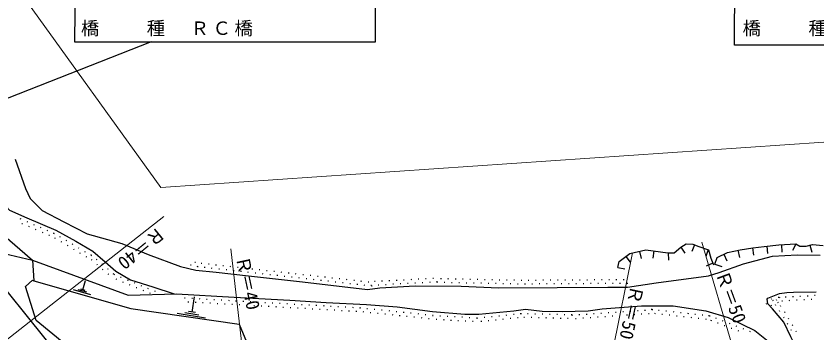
# Model space of a CAD drawing. Units: millimetres, scale not verified. Extents: x 40000 to 680000, y 20000 to 380000.
# Drawn here: x 272972 to 382344, y 272468 to 315674 of the extents above; entities that cross this region are included whole.
import ezdxf
from ezdxf.enums import TextEntityAlignment as Align

# ---------------------------------------------------------------- set-up
doc = ezdxf.new("R2010")
doc.units = ezdxf.units.MM
doc.header["$LTSCALE"] = 1000
for name, color, linetype, lineweight in [('M-BGD', 7, 'Continuous', 25), ('M-STR-HTXT', 7, 'Continuous', 13), ('M-STR-STR1', 1, 'Continuous', 25)]:
    doc.layers.add(name, color=color, linetype=linetype, lineweight=lineweight)
doc.styles.add('ＭＳ ゴシック', font='')
doc.styles.get('ＭＳ ゴシック').set_extended_font_data('MS Gothic')

msp = doc.modelspace()

# ---------------------------------------------------------------- linework, layer by layer
at = {"layer": 'M-BGD'}
for p, q in [((273519, 287977), (273611, 287937)), ((273779, 287320), (273871, 287280)), ((274436, 287580), (274528, 287540)), ((274696, 286922), (274788, 286882)), ((275354, 287182), (275446, 287142)), ((276271, 286784), (276363, 286745)), ((275614, 286524), (275706, 286485)), ((276531, 286127), (276623, 286087)), ((277189, 286387), (277281, 286347)), ((277449, 285729), (277541, 285689)), ((278058, 286032), (278144, 285981)), ((278107, 285989), (278198, 285949)), ((278918, 285522), (279004, 285471)), ((278233, 285347), (278319, 285296)), ((279093, 284837), (279180, 284786)), ((279778, 285013), (279865, 284962)), ((280639, 284503), (280725, 284452)), ((365724, 284400), (365367, 283466)), ((377619, 284387), (377680, 283389)), ((379609, 284484), (379129, 283608)), ((279954, 284328), (280040, 284277)), ((280814, 283818), (280900, 283767)), ((281499, 283993), (281585, 283942)), ((281675, 283308), (281761, 283257)), ((282360, 283484), (282446, 283433)), ((358197, 283493), (358423, 282519)), ((360163, 283546), (360022, 282556)), ((362144, 283280), (362185, 282281)), ((363870, 284074), (364396, 283224)), ((367611, 283736), (367291, 282789)), ((371670, 283634), (371882, 282657)), ((373641, 283972), (373802, 282985)), ((375627, 284208), (375723, 283212)), ((381522, 284343), (381769, 283374)), ((275235, 282287), (275396, 279461)), ((282535, 282799), (282621, 282748)), ((283193, 283085), (283269, 283020)), ((283220, 282974), (283306, 282923)), ((283247, 282380), (283322, 282315)), ((283952, 282434), (284028, 282369)), ((356360, 282799), (356954, 281994)), ((369755, 283094), (370175, 282186)), ((284005, 281729), (284081, 281664)), ((284711, 281783), (284786, 281718)), ((285469, 281132), (285545, 281067)), ((296909, 281595), (296812, 281618)), ((297514, 281961), (297417, 281985)), ((297821, 281394), (297722, 281405)), ((297880, 281356), (297783, 281380)), ((298373, 281835), (298274, 281846)), ((298815, 281283), (298716, 281294)), ((299367, 281724), (299268, 281735)), ((299809, 281172), (299709, 281183)), ((300361, 281613), (300262, 281624)), ((301355, 281502), (301256, 281513)), ((302349, 281391), (302249, 281403)), ((303343, 281281), (303243, 281292)), ((304336, 281170), (304237, 281181)), ((355240, 281294), (356218, 281082)), ((368256, 281874), (367335, 281484)), ((368528, 281733), (369481, 281428)), ((284764, 281078), (284840, 281013)), ((285523, 280427), (285599, 280361)), ((286228, 280480), (286304, 280415)), ((286345, 280369), (286437, 280331)), ((300803, 281061), (300703, 281072)), ((301796, 280950), (301697, 280961)), ((302790, 280839), (302691, 280850)), ((303784, 280728), (303685, 280739)), ((304778, 280617), (304679, 280628)), ((305330, 281059), (305231, 281070)), ((305772, 280506), (305672, 280517)), ((306324, 280948), (306225, 280959)), ((306766, 280395), (306666, 280406)), ((307318, 280837), (307219, 280848)), ((307759, 280284), (307660, 280296)), ((308312, 280726), (308212, 280737)), ((308753, 280174), (308654, 280185)), ((309306, 280615), (309206, 280626)), ((309747, 280063), (309648, 280074)), ((310299, 280504), (310200, 280515)), ((311293, 280393), (311194, 280404)), ((312287, 280282), (312188, 280293)), ((313281, 280171), (313182, 280182)), ((314275, 280060), (314175, 280071)), ((282112, 278227), (282477, 279497)), ((286616, 279716), (286708, 279678)), ((287269, 279987), (287362, 279949)), ((287540, 279334), (287633, 279295)), ((288193, 279605), (288286, 279566)), ((288464, 278951), (288557, 278913)), ((289117, 279222), (289210, 279184)), ((310741, 279952), (310641, 279963)), ((311735, 279841), (311635, 279852)), ((312729, 279730), (312629, 279741)), ((313722, 279619), (313623, 279630)), ((314716, 279508), (314617, 279519)), ((315269, 279949), (315169, 279961)), ((315710, 279397), (315611, 279408)), ((316262, 279839), (316163, 279850)), ((316704, 279286), (316604, 279297)), ((317256, 279728), (317157, 279739)), ((317698, 279175), (317598, 279186)), ((318250, 279617), (318151, 279628)), ((318692, 279064), (318592, 279075)), ((319244, 279506), (319144, 279517)), ((319685, 278953), (319586, 278964)), ((320238, 279395), (320138, 279406)), ((321232, 279284), (321132, 279295)), ((322065, 279357), (321966, 279351)), ((323064, 279411), (322964, 279406)), ((323590, 278939), (323490, 278933)), ((324062, 279465), (323963, 279460)), ((324589, 278993), (324489, 278987)), ((325061, 279519), (324961, 279514)), ((325587, 279047), (325487, 279042)), ((326060, 279573), (325960, 279568)), ((326586, 279101), (326486, 279096)), ((327058, 279628), (326958, 279622)), ((327584, 279155), (327485, 279150)), ((328057, 279682), (327957, 279676)), ((328583, 279210), (328483, 279204)), ((329055, 279736), (328955, 279730)), ((329581, 279264), (329482, 279258)), ((330054, 279790), (329954, 279785)), ((330580, 279318), (330480, 279312)), ((330618, 279244), (330518, 279247)), ((331128, 279734), (331029, 279736)), ((331618, 279224), (331518, 279226)), ((332128, 279714), (332028, 279716)), ((332618, 279204), (332518, 279206)), ((333128, 279694), (333028, 279696)), ((333618, 279184), (333518, 279186)), ((334128, 279673), (334028, 279675)), ((334618, 279163), (334518, 279165)), ((335128, 279653), (335028, 279655)), ((335617, 279143), (335517, 279145)), ((336127, 279633), (336027, 279635)), ((336617, 279123), (336517, 279125)), ((337127, 279613), (337027, 279615)), ((337617, 279103), (337517, 279105)), ((338127, 279592), (338027, 279594)), ((338617, 279082), (338517, 279084)), ((339127, 279572), (339027, 279574)), ((339617, 279062), (339517, 279064)), ((340127, 279552), (340027, 279554)), ((340616, 279042), (340516, 279044)), ((341126, 279532), (341026, 279534)), ((341616, 279022), (341516, 279024)), ((342126, 279511), (342026, 279513)), ((342603, 279018), (342503, 279017)), ((342616, 279001), (342516, 279003)), ((343099, 279521), (342999, 279520)), ((343603, 279025), (343503, 279024)), ((344099, 279528), (343999, 279527)), ((344603, 279031), (344503, 279031)), ((345099, 279535), (344999, 279534)), ((345603, 279038), (345503, 279037)), ((346099, 279541), (345999, 279541)), ((346603, 279045), (346503, 279044)), ((347099, 279548), (346999, 279547)), ((347602, 279052), (347502, 279051)), ((348099, 279555), (347999, 279554)), ((348602, 279058), (348502, 279058)), ((349099, 279562), (348999, 279561)), ((349602, 279065), (349502, 279064)), ((350099, 279568), (349999, 279568)), ((350602, 279072), (350502, 279071)), ((351099, 279575), (350999, 279575)), ((351602, 279079), (351502, 279078)), ((352099, 279582), (351999, 279581)), ((352602, 279085), (352502, 279085)), ((353099, 279589), (352999, 279588)), ((353602, 279092), (353502, 279091)), ((354099, 279595), (353999, 279595)), ((354602, 279099), (354502, 279098)), ((355099, 279602), (354999, 279602)), ((355601, 279106), (355501, 279105)), ((355602, 279106), (355502, 279105)), ((356096, 279611), (355996, 279610)), ((356601, 279116), (356501, 279115)), ((283211, 277567), (280830, 278252)), ((282661, 277897), (281471, 278240)), ((282409, 278142), (281814, 278313)), ((289388, 278569), (289481, 278531)), ((290041, 278840), (290134, 278802)), ((290312, 278187), (290405, 278149)), ((290966, 278458), (291058, 278420)), ((291237, 277805), (291329, 277767)), ((291890, 278076), (291982, 278038)), ((320679, 278842), (320580, 278854)), ((321593, 278830), (321493, 278825)), ((321673, 278732), (321574, 278743)), ((322592, 278885), (322492, 278879)), ((296013, 277138), (296112, 277133)), ((297011, 277082), (297111, 277076)), ((297046, 275189), (297375, 277255)), ((298009, 277026), (298109, 277020)), ((299008, 276969), (299108, 276963)), ((300006, 276913), (300106, 276907)), ((301005, 276856), (301104, 276851)), ((302003, 276800), (302103, 276794)), ((303001, 276744), (303101, 276738)), ((376297, 276916), (376241, 276999)), ((376452, 276758), (376543, 276800)), ((376992, 276783), (376936, 276866)), ((377150, 277219), (377250, 277224)), ((377358, 277182), (377448, 277225)), ((377674, 276744), (377774, 276749)), ((378148, 277268), (378248, 277273)), ((378673, 276794), (378772, 276799)), ((379147, 277318), (379247, 277323)), ((379671, 276843), (379771, 276848)), ((380146, 277367), (380246, 277372)), ((380670, 276893), (380770, 276898)), ((381145, 277417), (381245, 277422)), ((381153, 277415), (381253, 277422)), ((381686, 276950), (381785, 276956)), ((382151, 277482), (382251, 277488)), ((296484, 276611), (296583, 276605)), ((297482, 276555), (297582, 276549)), ((298480, 276498), (298580, 276492)), ((299479, 276442), (299579, 276436)), ((300477, 276385), (300577, 276380)), ((301476, 276329), (301575, 276323)), ((302474, 276273), (302574, 276267)), ((303472, 276216), (303572, 276210)), ((304000, 276687), (304100, 276681)), ((304471, 276160), (304571, 276154)), ((304998, 276631), (305098, 276625)), ((305469, 276103), (305569, 276098)), ((305997, 276574), (306097, 276569)), ((306468, 276047), (306568, 276041)), ((306995, 276518), (307095, 276512)), ((306995, 276518), (307095, 276512)), ((307466, 275991), (307566, 275985)), ((307994, 276462), (308094, 276456)), ((308465, 275935), (308565, 275929)), ((308992, 276406), (309092, 276400)), ((309463, 275878), (309563, 275873)), ((309991, 276350), (310090, 276344)), ((310462, 275822), (310562, 275817)), ((310989, 276294), (311089, 276288)), ((311460, 275766), (311560, 275761)), ((311987, 276238), (312087, 276232)), ((312459, 275710), (312558, 275705)), ((312986, 276182), (313086, 276176)), ((313457, 275654), (313557, 275649)), ((313984, 276126), (314084, 276120)), ((314983, 276069), (315083, 276064)), ((315981, 276013), (316081, 276008)), ((316980, 275957), (317079, 275952)), ((317978, 275901), (318078, 275896)), ((318976, 275845), (319076, 275840)), ((319952, 275797), (320052, 275787)), ((319975, 275789), (320075, 275784)), ((320947, 275695), (321047, 275685)), ((375547, 276334), (375637, 276376)), ((376212, 276093), (376302, 276136)), ((376859, 276089), (376803, 276172)), ((377117, 276517), (377208, 276560)), ((377553, 275956), (377497, 276039)), ((298900, 274364), (295027, 274982)), ((297973, 274777), (296037, 275085)), ((297530, 275112), (296562, 275266)), ((314455, 275598), (314555, 275593)), ((315454, 275542), (315554, 275537)), ((316452, 275486), (316552, 275481)), ((317451, 275430), (317551, 275425)), ((318449, 275374), (318549, 275369)), ((319448, 275318), (319547, 275312)), ((320399, 275248), (320499, 275238)), ((321394, 275147), (321493, 275137)), ((321942, 275593), (322042, 275583)), ((322389, 275045), (322488, 275035)), ((322937, 275492), (323036, 275482)), ((323384, 274944), (323483, 274933)), ((323932, 275390), (324031, 275380)), ((324378, 274842), (324478, 274832)), ((324927, 275289), (325026, 275278)), ((325373, 274740), (325473, 274730)), ((325921, 275187), (326021, 275177)), ((326368, 274639), (326467, 274628)), ((326916, 275085), (327016, 275075)), ((327363, 274537), (327462, 274527)), ((327911, 274984), (328011, 274973)), ((328906, 274882), (329005, 274872)), ((329901, 274780), (330000, 274770)), ((329922, 274732), (330022, 274727)), ((330921, 274680), (331021, 274675)), ((331919, 274629), (332019, 274623)), ((332918, 274577), (333018, 274572)), ((333917, 274525), (334017, 274520)), ((337982, 274583), (338081, 274593)), ((338977, 274686), (339076, 274696)), ((339971, 274789), (340071, 274799)), ((340966, 274891), (341065, 274902)), ((341896, 275014), (341996, 275012)), ((341961, 274994), (342060, 275005)), ((342896, 274990), (342996, 274987)), ((343896, 274965), (343996, 274963)), ((344895, 274941), (344995, 274939)), ((345895, 274917), (345995, 274914)), ((346895, 274892), (346995, 274890)), ((347894, 274868), (347994, 274865)), ((348894, 274843), (348994, 274841)), ((348942, 274779), (349042, 274786)), ((349940, 274847), (350039, 274854)), ((350937, 274916), (351037, 274923)), ((351935, 274985), (352035, 274992)), ((352468, 274520), (352568, 274527)), ((352933, 275053), (353032, 275060)), ((353466, 274589), (353566, 274596)), ((353930, 275122), (354030, 275129)), ((354463, 274657), (354563, 274664)), ((354928, 275190), (355028, 275197)), ((355461, 274726), (355561, 274733)), ((355926, 275259), (356025, 275266)), ((356459, 274795), (356558, 274801)), ((356923, 275328), (357023, 275335)), ((357456, 274863), (357556, 274870)), ((357921, 275396), (358021, 275403)), ((358454, 274932), (358554, 274939)), ((358918, 275465), (359018, 275472)), ((359452, 275000), (359551, 275007)), ((359827, 275583), (359927, 275572)), ((359916, 275533), (360016, 275540)), ((360269, 275031), (360368, 275019)), ((360821, 275472), (360920, 275461)), ((361262, 274919), (361362, 274908)), ((361815, 275361), (361914, 275350)), ((362256, 274808), (362356, 274797)), ((362809, 275250), (362908, 275238)), ((363250, 274697), (363349, 274686)), ((363803, 275138), (363902, 275127)), ((364244, 274586), (364343, 274575)), ((364796, 275027), (364896, 275016)), ((365790, 274916), (365889, 274905)), ((366784, 274805), (366883, 274794)), ((367657, 274743), (367751, 274707)), ((367778, 274694), (367877, 274683)), ((377420, 275261), (377364, 275344)), ((378115, 275128), (378059, 275211)), ((328358, 274435), (328457, 274425)), ((329352, 274334), (329452, 274324)), ((330395, 274207), (330495, 274202)), ((331394, 274155), (331494, 274150)), ((332393, 274103), (332493, 274098)), ((333391, 274051), (333491, 274046)), ((334390, 274000), (334490, 273994)), ((334915, 274473), (335015, 274468)), ((335389, 273948), (335489, 273943)), ((335914, 274421), (336014, 274416)), ((335992, 274377), (336092, 274388)), ((336541, 273932), (336641, 273942)), ((336987, 274480), (337087, 274491)), ((337536, 274034), (337635, 274045)), ((338531, 274137), (338630, 274147)), ((339525, 274240), (339625, 274250)), ((340520, 274343), (340619, 274353)), ((341515, 274445), (341614, 274456)), ((342384, 274502), (342484, 274500)), ((343384, 274478), (343483, 274475)), ((344383, 274453), (344483, 274451)), ((345383, 274429), (345483, 274426)), ((346383, 274404), (346483, 274402)), ((347382, 274380), (347482, 274378)), ((348382, 274356), (348482, 274353)), ((349475, 274314), (349575, 274321)), ((350473, 274383), (350573, 274390)), ((351470, 274452), (351570, 274458)), ((365238, 274475), (365337, 274464)), ((366231, 274364), (366331, 274353)), ((367225, 274253), (367325, 274241)), ((367943, 274097), (368037, 274060)), ((368590, 274382), (368683, 274346)), ((368876, 273736), (368969, 273700)), ((369523, 274021), (369616, 273985)), ((370455, 273661), (370548, 273624)), ((377961, 274385), (377910, 274471)), ((377982, 274434), (377926, 274517)), ((378472, 273525), (378421, 273611)), ((378647, 274211), (378596, 274297)), ((379157, 273351), (379106, 273437)), ((369808, 273375), (369902, 273339)), ((370741, 273014), (370834, 272978)), ((371388, 273300), (371481, 273264)), ((371674, 272653), (371767, 272617)), ((372320, 272939), (372414, 272903)), ((373253, 272578), (373346, 272542)), ((378983, 272666), (378932, 272752)), ((379668, 272491), (379617, 272577))]:
    msp.add_line(p, q, dxfattribs=at)
for points in [[(262360, 315660), (261334, 302784), (266903, 289474), (275235, 282287)], [(262258, 314387), (263235, 309285), (263597, 306646), (264624, 303170), (265071, 300985), (265808, 298036), (266493, 296272), (267573, 294402), (270232, 291111), (272101, 289136), (274445, 288083), (278420, 286398), (281159, 284897), (283476, 283502), (285161, 282054), (286635, 280790), (288610, 279605), (291691, 278657), (294590, 277696)], [(251880, 301269), (266665, 284301), (279501, 268345), (284793, 263922), (289493, 261947), (296444, 260881), (311136, 262224), (320654, 263171), (322234, 263053), (328474, 262342), (337953, 261394), (354225, 257603), (358648, 256141), (368641, 257603), (380499, 259232)], [(272879, 296085), (274261, 292096), (274893, 290714), (276552, 289095), (279514, 287515), (282713, 285896), (287453, 284553), (291047, 283052), (295470, 281433), (297563, 280919), (300328, 280643), (304751, 280169), (312137, 279340), (321037, 278299), (322722, 278484), (327540, 278773), (333833, 278747), (338994, 278484), (346945, 278563), (353870, 278589), (356556, 278615), (360479, 279168), (367641, 280169), (369089, 280590), (372433, 281801), (376408, 282855), (379752, 283039), (382912, 282960)], [(355240, 281294), (355416, 282102), (356890, 283190), (359085, 283699), (361068, 283418), (362086, 283278), (362946, 283313), (363859, 284068), (364596, 284524), (365492, 284489), (366317, 284173), (367668, 283717), (367967, 282558), (368353, 281645)], [(368528, 281733), (368827, 282663), (370266, 283330), (371969, 283699), (373689, 283980), (375269, 284173), (377270, 284366), (379569, 284506), (380113, 284208), (380991, 284208), (381886, 284436), (383326, 284313)], [(266665, 284301), (275235, 282287), (288308, 277508), (294904, 277706)], [(382745, 262584), (381586, 266323), (379980, 269614), (378900, 271826), (377953, 273827), (376399, 275643), (375767, 276337), (375674, 276945), (375779, 277074), (377347, 277729), (378365, 277846), (379290, 277893), (382385, 277940)], [(294904, 277706), (302782, 277235), (310405, 276840), (315381, 276485), (320910, 276248), (325097, 275892), (329915, 275261), (334339, 274905), (336234, 274905), (341013, 275379), (342633, 275577), (344923, 275300), (347648, 275261), (351203, 275379), (353099, 275616), (358470, 276050), (362814, 276050), (367277, 275379), (370318, 274431), (373992, 272654), (376243, 270837)]]:
    msp.add_lwpolyline(points, dxfattribs=at)
msp.add_lwpolyline([(274268, 278686), (275227, 279552), (275396, 279461), (288651, 275690), (303462, 273557), (305397, 268936), (293193, 267041), (286124, 267594), (279765, 270714), (275736, 274031)], close=True, dxfattribs=at)
msp.add_open_spline([(198536, 289936), (200000, 290008), (200525, 290091), (201766, 290375), (203760, 290831), (204688, 291659), (206576, 292446), (208194, 293121), (209091, 293524), (210736, 294131), (211495, 294412), (211909, 294624), (212702, 294781), (213854, 295009), (214540, 295117), (215703, 294956), (217594, 294696), (218522, 293976), (220250, 293166), (220951, 292837), (221283, 292539), (221917, 292095), (223588, 290928), (224274, 289939), (225972, 288813), (227294, 287936), (228062, 287482), (229465, 286742), (231369, 285737), (232474, 285248), (234433, 284354), (236050, 283616), (237002, 283304), (238611, 282546), (239828, 281973), (240581, 281768), (241700, 281019), (242229, 280665), (242530, 280445), (242929, 279948), (243426, 279329), (243713, 278909), (243824, 278123), (243964, 277128), (243676, 276562), (243613, 275560), (243523, 274122), (243611, 273307), (243455, 271874), (243326, 270692), (243047, 270065), (242806, 268902), (242422, 267046), (242313, 265984), (241873, 264142), (241389, 262118), (240941, 261030), (240451, 259007), (240040, 257314), (239819, 256359), (239555, 254637), (239357, 253341), (239103, 252589), (239292, 251293), (239412, 250473), (239689, 250032), (240187, 249371), (240622, 248794), (240985, 248564), (241583, 248159), (242521, 247526), (243013, 246926), (244137, 246790), (245144, 246668), (245797, 246785), (246691, 247264), (247518, 247707), (247775, 248252), (248402, 248949), (249198, 249835), (249575, 250396), (250219, 251398), (252223, 254514), (253042, 256443), (254958, 259613), (255574, 260631), (255786, 261316), (256617, 262167), (257408, 262976), (257837, 263492), (258829, 264036), (259509, 264409), (259989, 264394), (260751, 264537), (261926, 264756), (262613, 264801), (263805, 264721), (264412, 264680), (264722, 264462), (265280, 264221), (266779, 263572), (267530, 263008), (268861, 262062), (269916, 261311), (270402, 260740), (271230, 259745), (272532, 258179), (272933, 257053), (273811, 255216), (274212, 254376), (274189, 253809), (274548, 252951), (275214, 251360), (275673, 250505), (276470, 248976), (277230, 247518), (277734, 246745), (278497, 245289), (279234, 243884), (279333, 242903), (280314, 241656), (281300, 240404), (281929, 239676), (283316, 238891), (284271, 238351), (284942, 238313), (286028, 238154), (286979, 238015), (287543, 237990), (288490, 238161), (289449, 238335), (289860, 238825), (290767, 239181), (292899, 240017), (294211, 240152), (296349, 240971), (297562, 241436), (298186, 241835), (299403, 242288), (300458, 242680), (301137, 242676), (302142, 243183), (303275, 243756), (303851, 244210), (304801, 245052), (305818, 245953), (306146, 246406), (307093, 247669)], degree=3, knots=[0, 0, 0, 0, 1, 1, 1, 2, 2, 2, 3, 3, 3, 4, 4, 4, 5, 5, 5, 6, 6, 6, 7, 7, 7, 8, 8, 8, 9, 9, 9, 10, 10, 10, 11, 11, 11, 12, 12, 12, 13, 13, 13, 14, 14, 14, 15, 15, 15, 16, 16, 16, 17, 17, 17, 18, 18, 18, 19, 19, 19, 20, 20, 20, 21, 21, 21, 22, 22, 22, 23, 23, 23, 24, 24, 24, 25, 25, 25, 26, 26, 26, 27, 27, 27, 28, 28, 28, 29, 29, 29, 30, 30, 30, 31, 31, 31, 32, 32, 32, 33, 33, 33, 34, 34, 34, 35, 35, 35, 36, 36, 36, 37, 37, 37, 38, 38, 38, 39, 39, 39, 40, 40, 40, 41, 41, 41, 42, 42, 42, 43, 43, 43, 44, 44, 44, 45, 45, 45, 46, 46, 46, 47, 47, 47, 48, 48, 48, 49, 49, 49, 49], dxfattribs=at)
at = {"layer": 'M-STR-HTXT'}
for p, q in [((293203, 288276), (269497, 269711)), ((366752, 284736), (375575, 254730)), ((302326, 283832), (305605, 255316)), ((357276, 283279), (351189, 253644))]:
    msp.add_line(p, q, dxfattribs=at)
msp.add_lwpolyline([(388758, 298789), (292785, 292213), (273858, 318517), (269030, 348678)], dxfattribs=at)
at = {"layer": 'M-STR-STR1'}
msp.add_line((291468, 312143), (249969, 295898), dxfattribs=at)
for points in [[(281204, 329084), (322081, 329084), (322081, 312111), (281026, 312111)], [(371300, 328995), (415554, 328995), (415554, 311696), (371182, 311696)]]:
    msp.add_lwpolyline(points, close=True, dxfattribs=at)

# ---------------------------------------------------------------- texts
at = {"layer": 'M-STR-HTXT', "style": 'ＭＳ ゴシック'}
for s, rotation, p in [('Ｒ＝40', 219.432, (292131, 287436)), ('Ｒ＝40', 282.117, (302473, 282558)), ('Ｒ＝50', 290.23, (368059, 280291)), ('Ｒ＝50', 257.884, (356501, 279115))]:
    msp.add_text(s, height=1833, rotation=rotation, dxfattribs=at).set_placement(p, align=Align.BOTTOM_LEFT)
at = {"layer": 'M-STR-STR1', "char_height": 1833, "attachment_point": 7, "style": 'ＭＳ ゴシック'}
for insert in [(281843, 312888), (372306, 312888)]:
    msp.add_mtext('\\T1.2;橋\u3000\u3000種\u3000ＲＣ橋', dxfattribs=dict(at, insert=insert))

doc.saveas('drawing.dxf')
